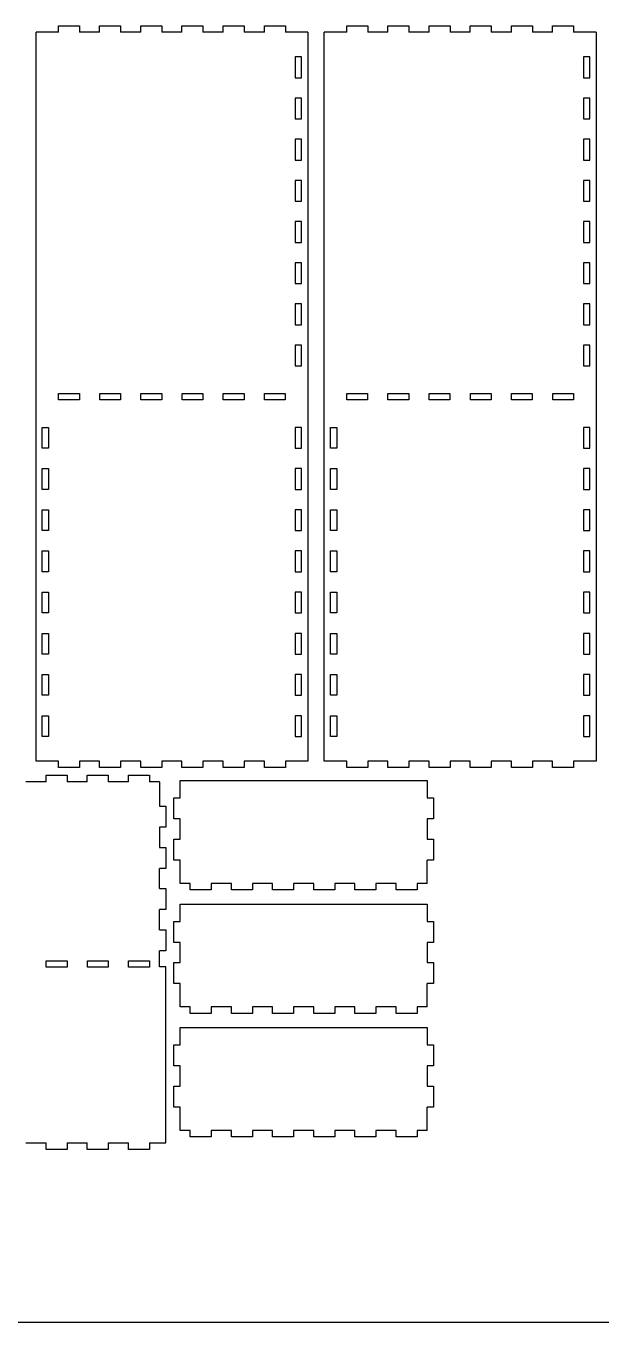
# Model space of a CAD drawing. Header units: millimetres. Extents: x -699 to 699, y -516 to 516.
# Drawn here: x -215 to 64, y -516 to 113 of the extents above; entities that cross this region are included whole.
import ezdxf

# ---------------------------------------------------------------- set-up
doc = ezdxf.new("R2010")
doc.units = ezdxf.units.MM
doc.layers.get('0').update_dxf_attribs({"lineweight": 25, "true_color": 0xffffff})
doc.layers.add('layer 1', color=1, linetype='Continuous', lineweight=25, true_color=0xff0000)

msp = doc.modelspace()

# ---------------------------------------------------------------- linework, layer by layer
for p, q in [((-199.1, 110), (-210, 110)), ((-210, -244), (-210, 110)), ((-199.1, 110), (-199.1, 113.1)), ((-199.1, 113.1), (-188.9, 113.1)), ((-188.9, 113.1), (-188.9, 110)), ((-179.1, 110), (-188.9, 110)), ((-179.1, 110), (-179.1, 113.1)), ((-179.1, 113.1), (-168.9, 113.1)), ((-168.9, 113.1), (-168.9, 110)), ((-159.1, 110), (-168.9, 110)), ((-159.1, 110), (-159.1, 113.1)), ((-159.1, 113.1), (-148.9, 113.1)), ((-148.9, 113.1), (-148.9, 110)), ((-139.1, 110), (-148.9, 110)), ((-139.1, 110), (-139.1, 113.1)), ((-139.1, 113.1), (-128.9, 113.1)), ((-128.9, 113.1), (-128.9, 110)), ((-119.1, 110), (-128.9, 110)), ((-119.1, 110), (-119.1, 113.1)), ((-119.1, 113.1), (-108.9, 113.1)), ((-108.9, 113.1), (-108.9, 110)), ((-99.1, 110), (-108.9, 110)), ((-99.1, 110), (-99.1, 113.1)), ((-99.1, 113.1), (-88.9, 113.1)), ((-88.9, 113.1), (-88.9, 110)), ((-78, 110), (-88.9, 110)), ((-78, 110), (-78, -244)), ((-59.1, 110), (-70, 110)), ((-70, -244), (-70, 110)), ((-59.1, 110), (-59.1, 113.1)), ((-59.1, 113.1), (-48.9, 113.1)), ((-48.9, 113.1), (-48.9, 110)), ((-39.1, 110), (-48.9, 110)), ((-39.1, 110), (-39.1, 113.1)), ((-39.1, 113.1), (-28.9, 113.1)), ((-28.9, 113.1), (-28.9, 110)), ((-19.1, 110), (-28.9, 110)), ((-19.1, 110), (-19.1, 113.1)), ((-19.1, 113.1), (-8.9, 113.1)), ((-8.9, 113.1), (-8.9, 110)), ((0.9, 110), (-8.9, 110)), ((0.9, 110), (0.9, 113.1)), ((0.9, 113.1), (11.1, 113.1)), ((11.1, 113.1), (11.1, 110)), ((20.9, 110), (11.1, 110)), ((20.9, 110), (20.9, 113.1)), ((20.9, 113.1), (31.1, 113.1)), ((31.1, 113.1), (31.1, 110)), ((40.9, 110), (31.1, 110)), ((40.9, 110), (40.9, 113.1)), ((40.9, 113.1), (51.1, 113.1)), ((51.1, 113.1), (51.1, 110)), ((62, 110), (51.1, 110)), ((62, 110), (62, -244)), ((-81, 98.05), (-84.1, 98.05)), ((-84.1, 98.05), (-84.1, 87.95)), ((-81, 87.95), (-81, 98.05)), ((59, 98.05), (55.9, 98.05)), ((55.9, 98.05), (55.9, 87.95)), ((59, 87.95), (59, 98.05)), ((-84.1, 87.95), (-81, 87.95)), ((55.9, 87.95), (59, 87.95)), ((-81, 78.05), (-84.1, 78.05)), ((-84.1, 78.05), (-84.1, 67.95)), ((-81, 67.95), (-81, 78.05)), ((59, 78.05), (55.9, 78.05)), ((55.9, 78.05), (55.9, 67.95)), ((59, 67.95), (59, 78.05)), ((-84.1, 67.95), (-81, 67.95)), ((55.9, 67.95), (59, 67.95)), ((-81, 58.05), (-84.1, 58.05)), ((-84.1, 58.05), (-84.1, 47.95)), ((-81, 47.95), (-81, 58.05)), ((59, 58.05), (55.9, 58.05)), ((55.9, 58.05), (55.9, 47.95)), ((59, 47.95), (59, 58.05)), ((-84.1, 47.95), (-81, 47.95)), ((55.9, 47.95), (59, 47.95)), ((-81, 38.05), (-84.1, 38.05)), ((-84.1, 38.05), (-84.1, 27.95)), ((-81, 27.95), (-81, 38.05)), ((59, 38.05), (55.9, 38.05)), ((55.9, 38.05), (55.9, 27.95)), ((59, 27.95), (59, 38.05)), ((-84.1, 27.95), (-81, 27.95)), ((55.9, 27.95), (59, 27.95)), ((-81, 18.05), (-84.1, 18.05)), ((-84.1, 18.05), (-84.1, 7.95)), ((-81, 7.95), (-81, 18.05)), ((59, 18.05), (55.9, 18.05)), ((55.9, 18.05), (55.9, 7.95)), ((59, 7.95), (59, 18.05)), ((-84.1, 7.95), (-81, 7.95)), ((55.9, 7.95), (59, 7.95)), ((-81, -1.95), (-84.1, -1.95)), ((-84.1, -1.95), (-84.1, -12.05)), ((-81, -12.05), (-81, -1.95)), ((59, -1.95), (55.9, -1.95)), ((55.9, -1.95), (55.9, -12.05)), ((59, -12.05), (59, -1.95)), ((-84.1, -12.05), (-81, -12.05)), ((55.9, -12.05), (59, -12.05)), ((-81, -21.95), (-84.1, -21.95)), ((-84.1, -21.95), (-84.1, -32.05)), ((-81, -32.05), (-81, -21.95)), ((59, -21.95), (55.9, -21.95)), ((55.9, -21.95), (55.9, -32.05)), ((59, -32.05), (59, -21.95)), ((-84.1, -32.05), (-81, -32.05)), ((55.9, -32.05), (59, -32.05)), ((-81, -41.95), (-84.1, -41.95)), ((-84.1, -41.95), (-84.1, -52.05)), ((-81, -52.05), (-81, -41.95)), ((59, -41.95), (55.9, -41.95)), ((55.9, -41.95), (55.9, -52.05)), ((59, -52.05), (59, -41.95)), ((-84.1, -52.05), (-81, -52.05)), ((55.9, -52.05), (59, -52.05)), ((-199.05, -68.55), (-199.05, -65.45)), ((-199.05, -65.45), (-188.95, -65.45)), ((-188.95, -68.55), (-199.05, -68.55)), ((-188.95, -65.45), (-188.95, -68.55)), ((-179.05, -68.55), (-179.05, -65.45)), ((-179.05, -65.45), (-168.95, -65.45)), ((-168.95, -68.55), (-179.05, -68.55)), ((-168.95, -65.45), (-168.95, -68.55)), ((-159.05, -68.55), (-159.05, -65.45)), ((-159.05, -65.45), (-148.95, -65.45)), ((-148.95, -68.55), (-159.05, -68.55)), ((-148.95, -65.45), (-148.95, -68.55)), ((-139.05, -68.55), (-139.05, -65.45)), ((-139.05, -65.45), (-128.95, -65.45)), ((-128.95, -68.55), (-139.05, -68.55)), ((-128.95, -65.45), (-128.95, -68.55)), ((-119.05, -68.55), (-119.05, -65.45)), ((-119.05, -65.45), (-108.95, -65.45)), ((-108.95, -68.55), (-119.05, -68.55)), ((-108.95, -65.45), (-108.95, -68.55)), ((-99.05, -68.55), (-99.05, -65.45)), ((-99.05, -65.45), (-88.95, -65.45)), ((-88.95, -68.55), (-99.05, -68.55)), ((-88.95, -65.45), (-88.95, -68.55)), ((-59.05, -68.55), (-59.05, -65.45)), ((-59.05, -65.45), (-48.95, -65.45)), ((-48.95, -68.55), (-59.05, -68.55)), ((-48.95, -65.45), (-48.95, -68.55)), ((-39.05, -68.55), (-39.05, -65.45)), ((-39.05, -65.45), (-28.95, -65.45)), ((-28.95, -68.55), (-39.05, -68.55)), ((-28.95, -65.45), (-28.95, -68.55)), ((-19.05, -68.55), (-19.05, -65.45)), ((-19.05, -65.45), (-8.95, -65.45)), ((-8.95, -68.55), (-19.05, -68.55)), ((-8.95, -65.45), (-8.95, -68.55)), ((0.95, -68.55), (0.95, -65.45)), ((0.95, -65.45), (11.05, -65.45)), ((11.05, -68.55), (0.95, -68.55)), ((11.05, -65.45), (11.05, -68.55)), ((20.95, -68.55), (20.95, -65.45)), ((20.95, -65.45), (31.05, -65.45)), ((31.05, -68.55), (20.95, -68.55)), ((31.05, -65.45), (31.05, -68.55)), ((40.95, -68.55), (40.95, -65.45)), ((40.95, -65.45), (51.05, -65.45)), ((51.05, -68.55), (40.95, -68.55)), ((51.05, -65.45), (51.05, -68.55)), ((-207, -92.05), (-207, -81.95)), ((-207, -81.95), (-203.9, -81.95)), ((-203.9, -81.95), (-203.9, -92.05)), ((-81, -81.95), (-84.1, -81.95)), ((-84.1, -81.95), (-84.1, -92.05)), ((-81, -92.05), (-81, -81.95)), ((-67, -92.05), (-67, -81.95)), ((-67, -81.95), (-63.9, -81.95)), ((-63.9, -81.95), (-63.9, -92.05)), ((59, -81.95), (55.9, -81.95)), ((55.9, -81.95), (55.9, -92.05)), ((59, -92.05), (59, -81.95)), ((-203.9, -92.05), (-207, -92.05)), ((-84.1, -92.05), (-81, -92.05)), ((-63.9, -92.05), (-67, -92.05)), ((55.9, -92.05), (59, -92.05)), ((-207, -112.05), (-207, -101.95)), ((-207, -101.95), (-203.9, -101.95)), ((-203.9, -101.95), (-203.9, -112.05)), ((-81, -101.95), (-84.1, -101.95)), ((-84.1, -101.95), (-84.1, -112.05)), ((-81, -112.05), (-81, -101.95)), ((-67, -112.05), (-67, -101.95)), ((-67, -101.95), (-63.9, -101.95)), ((-63.9, -101.95), (-63.9, -112.05)), ((59, -101.95), (55.9, -101.95)), ((55.9, -101.95), (55.9, -112.05)), ((59, -112.05), (59, -101.95)), ((-203.9, -112.05), (-207, -112.05)), ((-84.1, -112.05), (-81, -112.05)), ((-63.9, -112.05), (-67, -112.05)), ((55.9, -112.05), (59, -112.05)), ((-207, -132.05), (-207, -121.95)), ((-207, -121.95), (-203.9, -121.95)), ((-203.9, -121.95), (-203.9, -132.05)), ((-81, -121.95), (-84.1, -121.95)), ((-84.1, -121.95), (-84.1, -132.05)), ((-81, -132.05), (-81, -121.95)), ((-67, -132.05), (-67, -121.95)), ((-67, -121.95), (-63.9, -121.95)), ((-63.9, -121.95), (-63.9, -132.05)), ((59, -121.95), (55.9, -121.95)), ((55.9, -121.95), (55.9, -132.05)), ((59, -132.05), (59, -121.95)), ((-203.9, -132.05), (-207, -132.05)), ((-84.1, -132.05), (-81, -132.05)), ((-63.9, -132.05), (-67, -132.05)), ((55.9, -132.05), (59, -132.05)), ((-207, -152.05), (-207, -141.95)), ((-207, -141.95), (-203.9, -141.95)), ((-203.9, -141.95), (-203.9, -152.05)), ((-81, -141.95), (-84.1, -141.95)), ((-84.1, -141.95), (-84.1, -152.05)), ((-81, -152.05), (-81, -141.95)), ((-67, -152.05), (-67, -141.95)), ((-67, -141.95), (-63.9, -141.95)), ((-63.9, -141.95), (-63.9, -152.05)), ((59, -141.95), (55.9, -141.95)), ((55.9, -141.95), (55.9, -152.05)), ((59, -152.05), (59, -141.95)), ((-203.9, -152.05), (-207, -152.05)), ((-84.1, -152.05), (-81, -152.05)), ((-63.9, -152.05), (-67, -152.05)), ((55.9, -152.05), (59, -152.05)), ((-207, -172.05), (-207, -161.95)), ((-207, -161.95), (-203.9, -161.95)), ((-203.9, -161.95), (-203.9, -172.05)), ((-81, -161.95), (-84.1, -161.95)), ((-84.1, -161.95), (-84.1, -172.05)), ((-81, -172.05), (-81, -161.95)), ((-67, -172.05), (-67, -161.95)), ((-67, -161.95), (-63.9, -161.95)), ((-63.9, -161.95), (-63.9, -172.05)), ((59, -161.95), (55.9, -161.95)), ((55.9, -161.95), (55.9, -172.05)), ((59, -172.05), (59, -161.95)), ((-203.9, -172.05), (-207, -172.05)), ((-84.1, -172.05), (-81, -172.05)), ((-63.9, -172.05), (-67, -172.05)), ((55.9, -172.05), (59, -172.05)), ((-207, -192.05), (-207, -181.95)), ((-207, -181.95), (-203.9, -181.95)), ((-203.9, -181.95), (-203.9, -192.05)), ((-81, -181.95), (-84.1, -181.95)), ((-84.1, -181.95), (-84.1, -192.05)), ((-81, -192.05), (-81, -181.95)), ((-67, -192.05), (-67, -181.95)), ((-67, -181.95), (-63.9, -181.95)), ((-63.9, -181.95), (-63.9, -192.05)), ((59, -181.95), (55.9, -181.95)), ((55.9, -181.95), (55.9, -192.05)), ((59, -192.05), (59, -181.95)), ((-203.9, -192.05), (-207, -192.05)), ((-84.1, -192.05), (-81, -192.05)), ((-63.9, -192.05), (-67, -192.05)), ((55.9, -192.05), (59, -192.05)), ((-207, -212.05), (-207, -201.95)), ((-207, -201.95), (-203.9, -201.95)), ((-203.9, -201.95), (-203.9, -212.05)), ((-81, -201.95), (-84.1, -201.95)), ((-84.1, -201.95), (-84.1, -212.05)), ((-81, -212.05), (-81, -201.95)), ((-67, -212.05), (-67, -201.95)), ((-67, -201.95), (-63.9, -201.95)), ((-63.9, -201.95), (-63.9, -212.05)), ((59, -201.95), (55.9, -201.95)), ((55.9, -201.95), (55.9, -212.05)), ((59, -212.05), (59, -201.95)), ((-203.9, -212.05), (-207, -212.05)), ((-84.1, -212.05), (-81, -212.05)), ((-63.9, -212.05), (-67, -212.05)), ((55.9, -212.05), (59, -212.05)), ((-207, -232.05), (-207, -221.95)), ((-207, -221.95), (-203.9, -221.95)), ((-203.9, -221.95), (-203.9, -232.05)), ((-81, -221.95), (-84.1, -221.95)), ((-84.1, -221.95), (-84.1, -232.05)), ((-81, -232.05), (-81, -221.95)), ((-67, -232.05), (-67, -221.95)), ((-67, -221.95), (-63.9, -221.95)), ((-63.9, -221.95), (-63.9, -232.05)), ((59, -221.95), (55.9, -221.95)), ((55.9, -221.95), (55.9, -232.05)), ((59, -232.05), (59, -221.95)), ((-203.9, -232.05), (-207, -232.05)), ((-84.1, -232.05), (-81, -232.05)), ((-63.9, -232.05), (-67, -232.05)), ((55.9, -232.05), (59, -232.05)), ((-199.1, -244), (-210, -244)), ((-199.1, -247.1), (-199.1, -244)), ((-188.9, -244), (-188.9, -247.1)), ((-179.1, -244), (-188.9, -244)), ((-179.1, -247.1), (-179.1, -244)), ((-168.9, -244), (-168.9, -247.1)), ((-159.1, -244), (-168.9, -244)), ((-159.1, -247.1), (-159.1, -244)), ((-148.9, -244), (-148.9, -247.1)), ((-139.1, -244), (-148.9, -244)), ((-139.1, -247.1), (-139.1, -244)), ((-128.9, -244), (-128.9, -247.1)), ((-119.1, -244), (-128.9, -244)), ((-119.1, -247.1), (-119.1, -244)), ((-108.9, -244), (-108.9, -247.1)), ((-99.1, -244), (-108.9, -244)), ((-99.1, -247.1), (-99.1, -244)), ((-88.9, -244), (-88.9, -247.1)), ((-78, -244), (-88.9, -244)), ((-59.1, -244), (-70, -244)), ((-59.1, -247.1), (-59.1, -244)), ((-48.9, -244), (-48.9, -247.1)), ((-39.1, -244), (-48.9, -244)), ((-39.1, -247.1), (-39.1, -244)), ((-28.9, -244), (-28.9, -247.1)), ((-19.1, -244), (-28.9, -244)), ((-19.1, -247.1), (-19.1, -244)), ((-8.9, -244), (-8.9, -247.1)), ((0.9, -244), (-8.9, -244)), ((0.9, -247.1), (0.9, -244)), ((11.1, -244), (11.1, -247.1)), ((20.9, -244), (11.1, -244)), ((20.9, -247.1), (20.9, -244)), ((31.1, -244), (31.1, -247.1)), ((40.9, -244), (31.1, -244)), ((40.9, -247.1), (40.9, -244)), ((51.1, -244), (51.1, -247.1)), ((62, -244), (51.1, -244)), ((-205.1, -254), (-205.1, -250.9)), ((-205.1, -250.9), (-194.9, -250.9)), ((-188.9, -247.1), (-199.1, -247.1)), ((-194.9, -250.9), (-194.9, -254)), ((-185.1, -254), (-185.1, -250.9)), ((-185.1, -250.9), (-174.9, -250.9)), ((-168.9, -247.1), (-179.1, -247.1)), ((-174.9, -250.9), (-174.9, -254)), ((-165.1, -254), (-165.1, -250.9)), ((-165.1, -250.9), (-154.9, -250.9)), ((-148.9, -247.1), (-159.1, -247.1)), ((-154.9, -250.9), (-154.9, -254)), ((-128.9, -247.1), (-139.1, -247.1)), ((-108.9, -247.1), (-119.1, -247.1)), ((-88.9, -247.1), (-99.1, -247.1)), ((-48.9, -247.1), (-59.1, -247.1)), ((-28.9, -247.1), (-39.1, -247.1)), ((-8.9, -247.1), (-19.1, -247.1)), ((11.1, -247.1), (0.9, -247.1)), ((31.1, -247.1), (20.9, -247.1)), ((51.1, -247.1), (40.9, -247.1)), ((-205.1, -254), (-214.9, -254)), ((-185.1, -254), (-194.9, -254)), ((-165.1, -254), (-174.9, -254)), ((-150, -254), (-154.9, -254)), ((-150, -254), (-150, -265.9)), ((-140, -253.45), (-20, -253.45)), ((-140, -261.85), (-140, -253.45)), ((-20, -253.45), (-20, -261.85)), ((-143.1, -272.05), (-143.1, -261.85)), ((-143.1, -261.85), (-140, -261.85)), ((-20, -261.85), (-16.9, -261.85)), ((-16.9, -261.85), (-16.9, -272.05)), ((-150, -265.9), (-146.9, -265.9)), ((-146.9, -265.9), (-146.9, -276.1)), ((-146.9, -276.1), (-150, -276.1)), ((-150, -276.1), (-150, -285.9)), ((-140, -272.05), (-143.1, -272.05)), ((-140, -281.85), (-140, -272.05)), ((-16.9, -272.05), (-20, -272.05)), ((-20, -272.05), (-20, -281.85)), ((-143.1, -292.05), (-143.1, -281.85)), ((-143.1, -281.85), (-140, -281.85)), ((-20, -281.85), (-16.9, -281.85)), ((-16.9, -281.85), (-16.9, -292.05)), ((-150, -285.9), (-146.9, -285.9)), ((-146.9, -285.9), (-146.9, -296.1)), ((-140, -292.05), (-143.1, -292.05)), ((-140, -303.45), (-140, -292.05)), ((-16.9, -292.05), (-20, -292.05)), ((-20, -303.45), (-20, -292.05)), ((-146.9, -296.1), (-150, -296.1)), ((-150, -305.9), (-150, -296.1)), ((-150, -305.9), (-146.9, -305.9)), ((-146.9, -305.9), (-146.9, -316.1)), ((-135.1, -303.45), (-140, -303.45)), ((-135.1, -306.55), (-135.1, -303.45)), ((-124.9, -306.55), (-135.1, -306.55)), ((-124.9, -303.45), (-124.9, -306.55)), ((-115.1, -303.45), (-124.9, -303.45)), ((-115.1, -306.55), (-115.1, -303.45)), ((-104.9, -306.55), (-115.1, -306.55)), ((-104.9, -303.45), (-104.9, -306.55)), ((-95.1, -303.45), (-104.9, -303.45)), ((-95.1, -306.55), (-95.1, -303.45)), ((-84.9, -306.55), (-95.1, -306.55)), ((-84.9, -303.45), (-84.9, -306.55)), ((-75.1, -303.45), (-84.9, -303.45)), ((-75.1, -306.55), (-75.1, -303.45)), ((-64.9, -306.55), (-75.1, -306.55)), ((-64.9, -303.45), (-64.9, -306.55)), ((-55.1, -303.45), (-64.9, -303.45)), ((-55.1, -306.55), (-55.1, -303.45)), ((-44.9, -306.55), (-55.1, -306.55)), ((-44.9, -303.45), (-44.9, -306.55)), ((-35.1, -303.45), (-44.9, -303.45)), ((-35.1, -306.55), (-35.1, -303.45)), ((-24.9, -306.55), (-35.1, -306.55)), ((-24.9, -303.45), (-24.9, -306.55)), ((-20, -303.45), (-24.9, -303.45)), ((-140, -313.45), (-20, -313.45)), ((-140, -321.85), (-140, -313.45)), ((-20, -313.45), (-20, -321.85)), ((-146.9, -316.1), (-150, -316.1)), ((-150, -325.9), (-150, -316.1)), ((-150, -325.9), (-146.9, -325.9)), ((-146.9, -325.9), (-146.9, -336.1)), ((-143.1, -332.05), (-143.1, -321.85)), ((-143.1, -321.85), (-140, -321.85)), ((-20, -321.85), (-16.9, -321.85)), ((-16.9, -321.85), (-16.9, -332.05)), ((-140, -332.05), (-143.1, -332.05)), ((-140, -341.85), (-140, -332.05)), ((-16.9, -332.05), (-20, -332.05)), ((-20, -332.05), (-20, -341.85)), ((-146.9, -336.1), (-150, -336.1)), ((-150, -344), (-150, -336.1)), ((-205.05, -344.05), (-205.05, -340.95)), ((-205.05, -340.95), (-194.95, -340.95)), ((-194.95, -344.05), (-205.05, -344.05)), ((-194.95, -340.95), (-194.95, -344.05)), ((-185.05, -344.05), (-185.05, -340.95)), ((-185.05, -340.95), (-174.95, -340.95)), ((-174.95, -344.05), (-185.05, -344.05)), ((-174.95, -340.95), (-174.95, -344.05)), ((-165.05, -344.05), (-165.05, -340.95)), ((-165.05, -340.95), (-154.95, -340.95)), ((-154.95, -344.05), (-165.05, -344.05)), ((-154.95, -340.95), (-154.95, -344.05)), ((-147, -344), (-150, -344)), ((-147, -429.5), (-147, -344)), ((-143.1, -352.05), (-143.1, -341.85)), ((-143.1, -341.85), (-140, -341.85)), ((-20, -341.85), (-16.9, -341.85)), ((-16.9, -341.85), (-16.9, -352.05)), ((-140, -352.05), (-143.1, -352.05)), ((-140, -363.45), (-140, -352.05)), ((-16.9, -352.05), (-20, -352.05)), ((-20, -363.45), (-20, -352.05)), ((-135.1, -363.45), (-140, -363.45)), ((-135.1, -366.55), (-135.1, -363.45)), ((-124.9, -363.45), (-124.9, -366.55)), ((-115.1, -363.45), (-124.9, -363.45)), ((-115.1, -366.55), (-115.1, -363.45)), ((-104.9, -363.45), (-104.9, -366.55)), ((-95.1, -363.45), (-104.9, -363.45)), ((-95.1, -366.55), (-95.1, -363.45)), ((-84.9, -363.45), (-84.9, -366.55)), ((-75.1, -363.45), (-84.9, -363.45)), ((-75.1, -366.55), (-75.1, -363.45)), ((-64.9, -363.45), (-64.9, -366.55)), ((-55.1, -363.45), (-64.9, -363.45)), ((-55.1, -366.55), (-55.1, -363.45)), ((-44.9, -363.45), (-44.9, -366.55)), ((-35.1, -363.45), (-44.9, -363.45)), ((-35.1, -366.55), (-35.1, -363.45)), ((-24.9, -363.45), (-24.9, -366.55)), ((-20, -363.45), (-24.9, -363.45)), ((-124.9, -366.55), (-135.1, -366.55)), ((-104.9, -366.55), (-115.1, -366.55)), ((-84.9, -366.55), (-95.1, -366.55)), ((-64.9, -366.55), (-75.1, -366.55)), ((-44.9, -366.55), (-55.1, -366.55)), ((-24.9, -366.55), (-35.1, -366.55)), ((-140, -373.45), (-20, -373.45)), ((-140, -381.85), (-140, -373.45)), ((-20, -373.45), (-20, -381.85)), ((-143.1, -392.05), (-143.1, -381.85)), ((-143.1, -381.85), (-140, -381.85)), ((-20, -381.85), (-16.9, -381.85)), ((-16.9, -381.85), (-16.9, -392.05)), ((-140, -392.05), (-143.1, -392.05)), ((-140, -401.85), (-140, -392.05)), ((-16.9, -392.05), (-20, -392.05)), ((-20, -392.05), (-20, -401.85)), ((-143.1, -412.05), (-143.1, -401.85)), ((-143.1, -401.85), (-140, -401.85)), ((-20, -401.85), (-16.9, -401.85)), ((-16.9, -401.85), (-16.9, -412.05)), ((-140, -412.05), (-143.1, -412.05)), ((-140, -423.45), (-140, -412.05)), ((-16.9, -412.05), (-20, -412.05)), ((-20, -423.45), (-20, -412.05)), ((-135.1, -423.45), (-140, -423.45)), ((-135.1, -426.55), (-135.1, -423.45)), ((-124.9, -426.55), (-135.1, -426.55)), ((-124.9, -423.45), (-124.9, -426.55)), ((-115.1, -423.45), (-124.9, -423.45)), ((-115.1, -426.55), (-115.1, -423.45)), ((-104.9, -426.55), (-115.1, -426.55)), ((-104.9, -423.45), (-104.9, -426.55)), ((-95.1, -423.45), (-104.9, -423.45)), ((-95.1, -426.55), (-95.1, -423.45)), ((-84.9, -426.55), (-95.1, -426.55)), ((-84.9, -423.45), (-84.9, -426.55)), ((-75.1, -423.45), (-84.9, -423.45)), ((-75.1, -426.55), (-75.1, -423.45)), ((-64.9, -426.55), (-75.1, -426.55)), ((-64.9, -423.45), (-64.9, -426.55)), ((-55.1, -423.45), (-64.9, -423.45)), ((-55.1, -426.55), (-55.1, -423.45)), ((-44.9, -426.55), (-55.1, -426.55)), ((-44.9, -423.45), (-44.9, -426.55)), ((-35.1, -423.45), (-44.9, -423.45)), ((-35.1, -426.55), (-35.1, -423.45)), ((-24.9, -426.55), (-35.1, -426.55)), ((-24.9, -423.45), (-24.9, -426.55)), ((-20, -423.45), (-24.9, -423.45)), ((-214.9, -429.5), (-205.1, -429.5)), ((-205.1, -432.6), (-205.1, -429.5)), ((-194.9, -432.6), (-205.1, -432.6)), ((-194.9, -429.5), (-194.9, -432.6)), ((-194.9, -429.5), (-185.1, -429.5)), ((-185.1, -432.6), (-185.1, -429.5)), ((-174.9, -432.6), (-185.1, -432.6)), ((-174.9, -429.5), (-174.9, -432.6)), ((-174.9, -429.5), (-165.1, -429.5)), ((-165.1, -432.6), (-165.1, -429.5)), ((-154.9, -432.6), (-165.1, -432.6)), ((-154.9, -429.5), (-154.9, -432.6)), ((-154.9, -429.5), (-147, -429.5))]:
    msp.add_line(p, q)
at = {"layer": 'layer 1'}
msp.add_line((-699, -516.5), (699, -516.5), dxfattribs=at)

doc.saveas('drawing.dxf')
